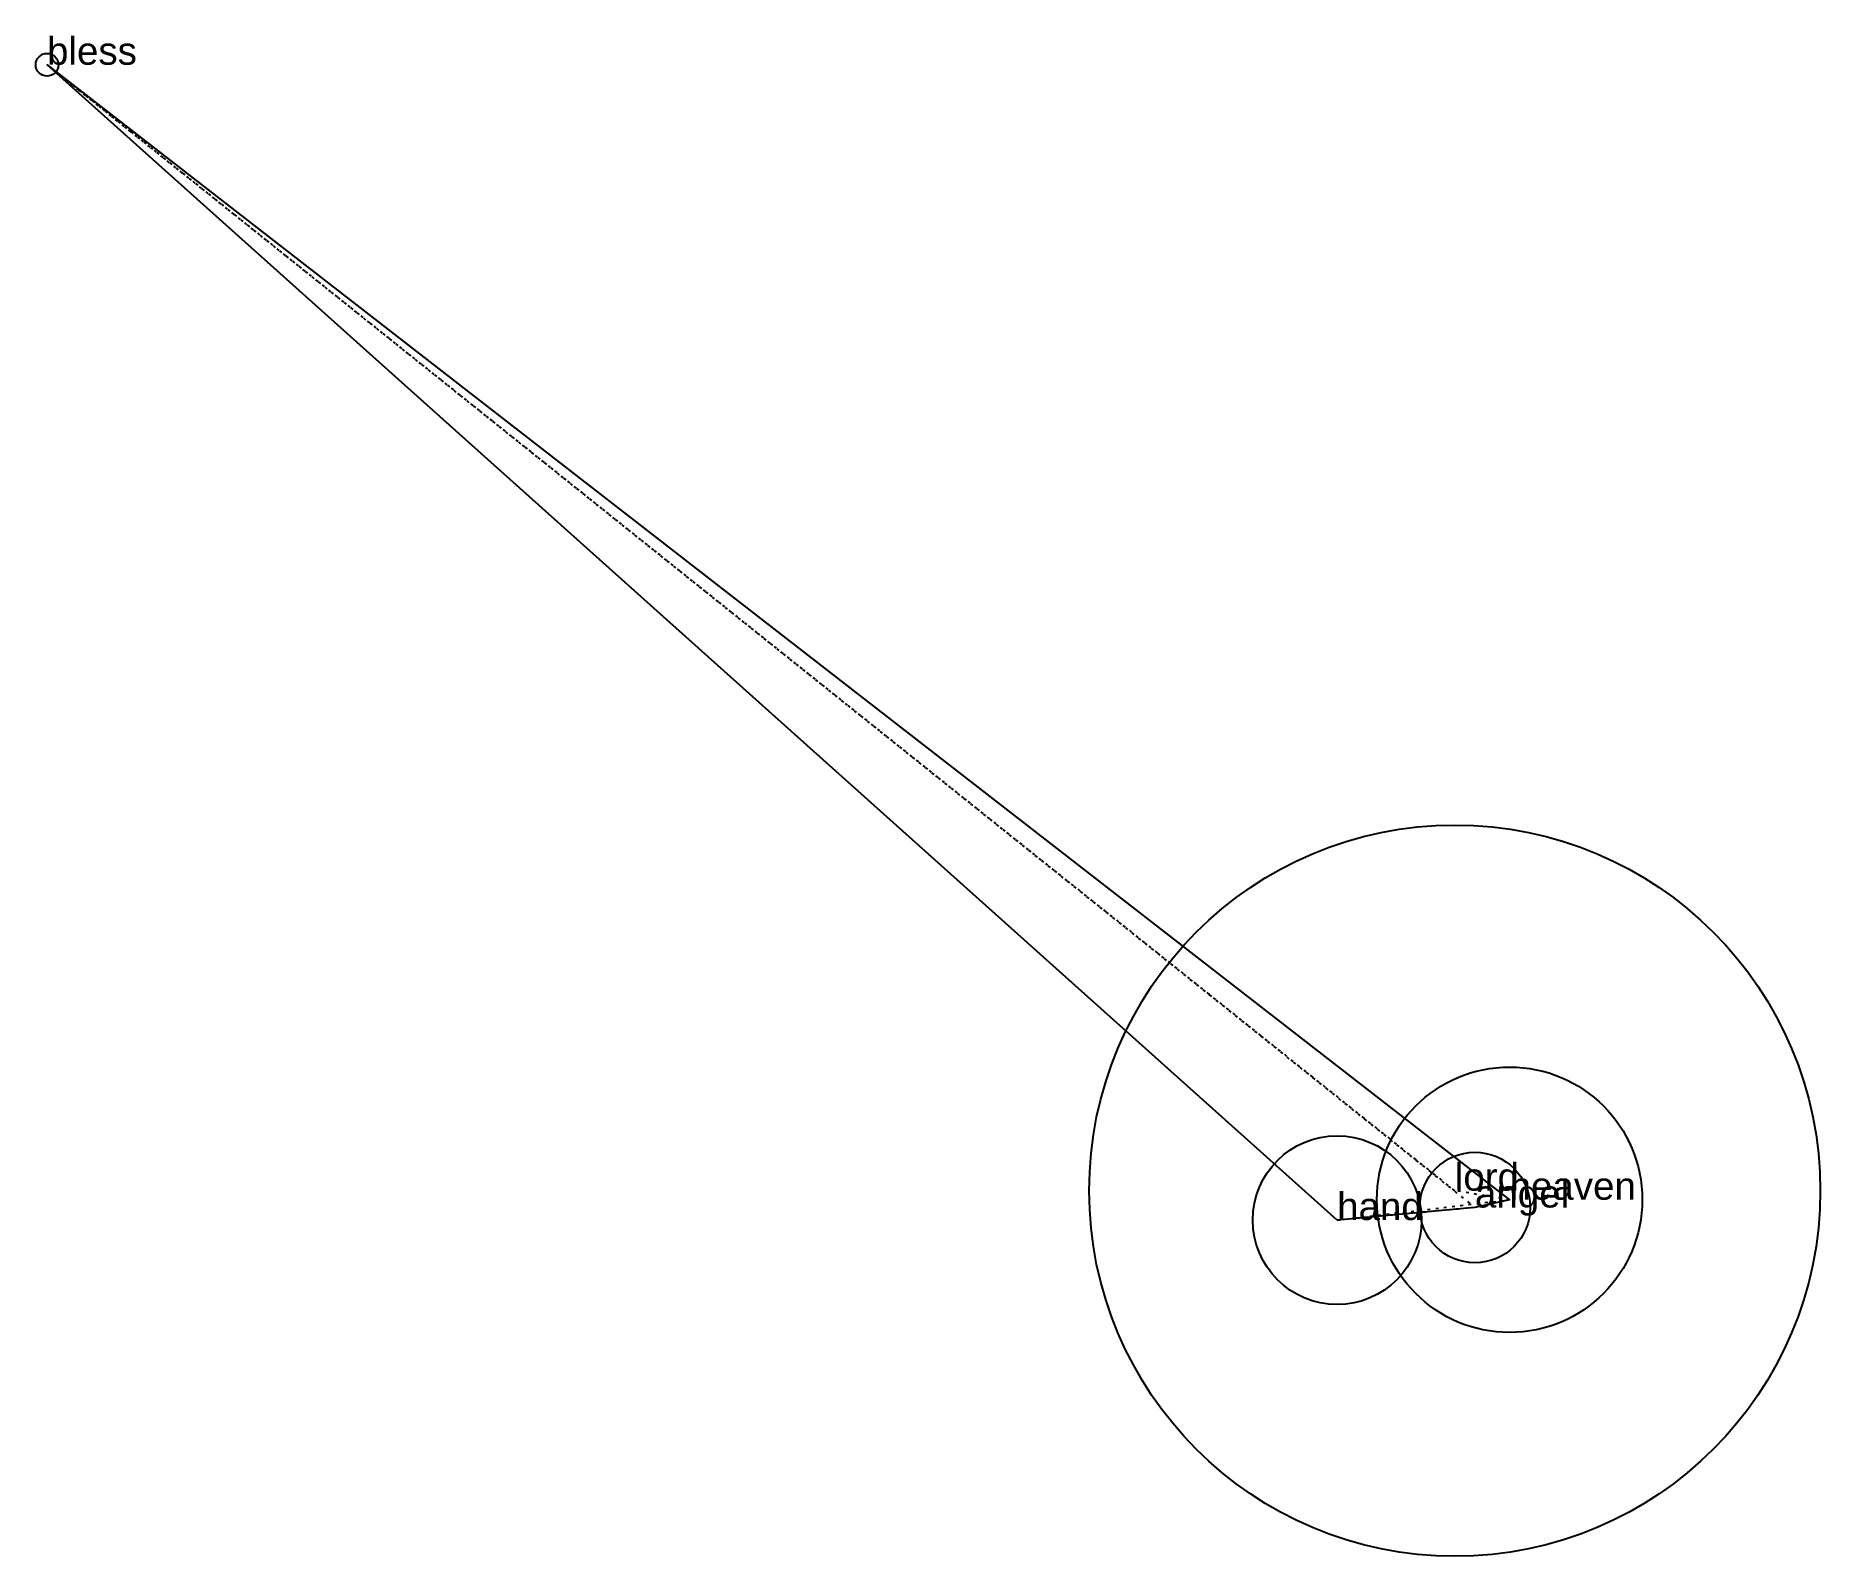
# Model space of a CAD drawing. Extents: x -7.2 to 57.5, y 4.8 to 60.
import ezdxf

# ---------------------------------------------------------------- set-up
doc = ezdxf.new("R2010")
doc.units = 0
doc.linetypes.add('DOT', pattern=[0.2, 0, -0.2])
doc.layers.add('TEXT', color=1, linetype='CONTINUOUS')
doc.styles.get("Standard").update_dxf_attribs({"font": 'arial.ttf'})

msp = doc.modelspace()

# ---------------------------------------------------------------- linework, layer by layer
for centre, radius in [((-6.817, 58.899), 0.411), ((44.253, 18.065), 13.261), ((46.241, 17.736), 4.814), ((39.985, 16.998), 3.06), ((44.985, 17.454), 2.004)]:
    msp.add_circle(centre, radius)
at = {"layer": 'INTERNAL', "linetype": 'DOT'}
msp.add_polyline3d([(44.253, 18.065, 0), (-6.817, 58.899, 0), (44.985, 17.454, 0), (39.985, 16.998, 0), (46.241, 17.736, 0), (44.253, 18.065, 0)], close=True, dxfattribs=at)
at = {"layer": 'OUTLINE', "linetype": 'CONTINUOUS'}
msp.add_polyline3d([(39.985, 16.998, 0), (-6.817, 58.899, 0), (46.241, 17.736, 0), (44.985, 17.454, 0), (39.985, 16.998, 0)], close=True, dxfattribs=at)

# ---------------------------------------------------------------- texts
at = {"layer": 'TEXT'}
for s, p in [('bless', (-6.817, 58.899)), ('lord', (44.253, 18.065)), ('heaven', (46.241, 17.736)), ('angel', (44.985, 17.454)), ('hand', (39.985, 16.998))]:
    msp.add_text(s, height=1, dxfattribs=at).set_placement(p)

doc.saveas('drawing.dxf')
